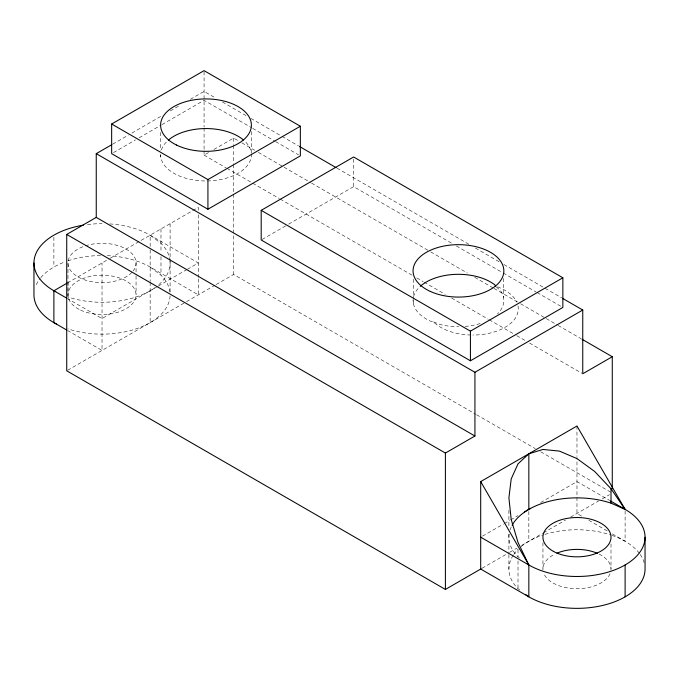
<?xml version="1.0" encoding="UTF-8"?>
<svg xmlns="http://www.w3.org/2000/svg" width="679" height="679" viewBox="0 0 679 679"><rect width="100%" height="100%" fill="white"/><g stroke="black" fill="none" stroke-linecap="round" stroke-linejoin="round"><path stroke-width="0.51" stroke-dasharray="3.4 2.55" d="M112.697 144.16L128.229 135.189M131.887 133.076L162.043 115.668M170.268 110.923L180.317 105.118M190.366 99.312L204.073 91.402L215.998 98.285M113.486 152.597L135.444 139.916M139.102 137.803L161.067 125.123M161.984 124.597L204.073 100.297L251.756 127.822M204.073 150.959L204.073 155.135L208.546 152.554M213.919 149.456L233.601 138.092L238.185 140.74M67.51 282.897L109.294 258.775M110.202 258.249L198.302 207.384L198.302 210.532M157.426 286.563L102.028 318.553L67.51 298.624M158.334 286.046L186.496 269.784M187.404 269.266L198.302 262.968L150.161 235.18A68.078 39.306 0 0 0 109.344 223.892M262.111 239.466L287.735 224.673M288.651 224.146L353.623 186.632L452.732 243.854M67.645 370.276L185.588 302.18M186.496 301.654L215.26 285.044M216.177 284.518L233.601 274.46L475.656 414.207M482.514 536.13L503.411 524.069M504.319 523.543L509.768 520.403M510.676 519.876L517.941 515.684M540.645 502.57L576.972 481.598L609.674 500.474M482.073 568.255L506.135 554.361M509.768 552.265L517.033 548.072M521.506 545.492L542.589 533.312M543.506 532.786L565.514 520.08M570.615 517.135L598.522 501.026M602.188 498.904L609.521 494.668M470.903 335.019A45.383 26.201 0 0 1 433.567 321.939L430.308 321.074A45.383 26.201 0 0 1 413.087 299.651M433.567 321.939L440.484 324.579A45.383 26.201 0 0 0 458.8 326.718M222.415 101.986L247.173 116.279M250.84 118.401L281.098 135.868M282.014 136.394L298.514 145.926M337.022 168.163L469.053 244.389M475.478 248.09L499.311 261.856M503.894 264.504L544.244 287.794M545.161 288.32L561.66 297.852M252.673 128.348L274.672 141.054M275.589 141.588L298.514 154.82M456.398 245.976L502.29 272.466M503.207 272.992L536.24 292.072M537.157 292.598L561.015 306.373M241.851 142.853L254.684 150.271M258.359 152.385L283.109 166.678M284.026 167.204L310.617 182.558M311.534 183.084L429.815 251.374M430.732 251.901L467.407 273.077M474.74 277.312L493.081 287.904M493.998 288.431L519.673 303.25M520.589 303.785L545.339 318.078M546.255 318.604L557.264 324.952M558.18 325.487L581.097 338.719M204.073 155.135L226.082 167.84M226.998 168.375L251.756 182.668M252.673 183.194L279.264 198.548M280.181 199.074L412.212 275.301M416.796 277.949L423.212 281.658M424.129 282.184L445.22 294.363M451.637 298.064L488.311 319.24M489.228 319.767L513.069 333.533M516.736 335.647L525.902 340.943M529.569 343.065L581.835 373.238M476.573 414.742L535.256 448.615M540.756 451.79L611.355 492.555M107.248 255.652A68.078 39.306 0 0 1 150.161 267.042L198.302 294.839L198.302 278.39M581.513 516.082L576.972 513.468L576.972 457.476M588.778 520.284L608.766 531.818M612.399 533.915L625.113 541.256L625.113 509.386M67.51 330.495L102.028 350.423L102.028 262.968M150.161 267.042L160.982 275.19A68.078 39.306 0 0 1 170.081 293.82M509.106 534.101A68.078 39.306 0 0 0 518.018 556.831L521.548 559.479M513.188 555.32A68.078 39.306 0 0 0 518.018 588.701L521.548 591.35M496.281 286.818L500.618 290.833A45.383 26.201 0 0 1 497.427 313.936M611.007 543.955L611.007 568.62M576.972 426.013L576.972 456.424M542.945 542.742L542.945 569.469A34.035 19.649 0 0 1 555.049 554.013M528.839 511.44L528.839 541.256M518.018 549.634L518.018 556.831M518.018 560.939L518.018 588.701M508.902 510.285L508.902 527.872M508.902 534.076L508.902 553.631M508.902 554.658L508.902 569.044M503.521 278.407L503.521 297.47M413.375 279.213L413.375 299.329M413.375 300.39L413.375 303.564M353.623 159.107L353.623 186.632M251.247 131.582L251.247 152.758A45.383 26.201 0 0 0 244.262 140.672M233.601 138.092L233.601 144.432M233.601 145.493L233.601 163.461M233.601 164.522L233.601 193.065M233.601 194.118L233.601 274.46M204.073 71.711L204.073 126.931M204.073 127.975L204.073 149.915M198.302 214.725L198.302 277.363M170.098 223.663L170.098 257.799M170.098 258.835L170.098 291.758M160.982 228.933L160.982 252.571M160.982 256.679L160.982 275.19M160.753 132.422L160.753 150.424M160.753 154.659L160.753 156.773M150.161 246.485L150.161 235.18L160.982 243.32A68.078 39.306 0 0 1 169.894 259.896M150.161 249.864L150.161 281.327M150.161 282.371L150.161 322.627M136.055 262.544L136.055 274.885M136.055 275.912L136.055 294.414M67.993 263.393L67.993 295.263M67.985 282.625L67.985 297.003A68.078 39.306 0 0 0 154.753 287.828M53.887 237.234L53.887 267.042M251.349 153.726A45.383 26.201 0 0 1 206.951 180.962A45.383 26.201 0 0 1 160.617 154.829M161.39 149.949A45.383 26.201 0 0 1 167.62 140.782M480.104 323.543A45.383 26.201 0 0 1 464.792 326.463M413.545 296.723A45.383 26.201 0 0 1 419.478 287.09M517.967 305.906A45.383 26.201 0 0 1 472.873 335.044M497.58 286.861A45.383 26.201 0 0 1 516.711 302.062M85.333 245.84A34.035 19.649 0 0 1 124.894 248.412A34.035 19.649 0 0 1 133.177 270.896M131.862 272.423A34.035 19.649 0 0 1 78.484 277.159A34.035 19.649 0 0 1 84.374 246.163M170.013 260.923A68.078 39.306 0 0 1 158.063 285.29M87.447 224.579A68.078 39.306 0 0 1 102.028 223.663M170.081 295.857A68.078 39.306 0 0 1 67.985 328.874M36.267 284.662A68.078 39.306 0 0 1 40.103 278.5M40.799 277.652A68.078 39.306 0 0 1 64.963 261.873M67.985 260.804A68.078 39.306 0 0 1 100.984 255.542M610.031 573.721A34.035 19.649 0 0 1 576.191 588.693A34.035 19.649 0 0 1 543.573 572.838M599.116 554.123A34.035 19.649 0 0 1 610.794 571.251M513.774 554.446A68.078 39.306 0 0 1 518.018 549.396M520.937 546.731A68.078 39.306 0 0 1 542.937 535.01M544.872 534.39A68.078 39.306 0 0 1 611.015 535.01M612.025 535.358A68.078 39.306 0 0 1 639.55 553.572M640.178 554.446A68.078 39.306 0 0 1 644.21 562.891M510.039 530.01A68.078 39.306 0 0 1 511.219 527.006M80.614 310.116A34.035 19.649 0 0 0 135.647 297.903A34.035 19.649 0 0 0 89.815 276.497A34.035 19.649 0 0 0 80.614 310.116"/><path stroke-width="1.02" d="M625.113 596.841L625.113 564.97A68.078 39.306 0 0 0 625.113 509.386L611.015 488.753L594.592 471.421L576.972 458.571L559.352 451.077L542.937 449.456L528.839 453.801L518.018 463.842L511.219 478.873L508.902 497.877L511.219 519.562L518.018 542.445L528.839 564.97L528.839 596.841A68.078 39.306 0 0 0 603.028 605.362A68.078 39.306 0 0 0 645.05 569.044L645.05 537.182M111.653 124.011L204.073 70.65L300.347 126.235L300.347 155.881L207.927 209.234L111.653 153.658L111.653 124.011L207.927 179.595L300.347 126.235M96.248 153.658L474.927 372.279L474.927 436.02L96.248 217.39L96.248 153.658L111.78 144.686M481.156 568.781L445.399 589.431L66.729 370.802L66.729 234.433L96.248 217.39M66.601 329.969L53.887 322.627L53.887 290.765L67.111 283.126M261.194 210.346L353.623 156.985L562.857 277.787L562.857 307.434L470.428 360.795L261.194 239.993L261.194 210.346L470.428 331.148L562.857 277.787M474.927 372.279L582.752 310.031L582.752 373.764L612.271 356.721L612.271 488.855M66.729 234.433L445.399 453.063L474.927 436.02M525.911 594.634L528.839 596.841L480.698 569.044L480.698 481.598L576.972 426.013L625.113 509.386L611.015 503.139A68.078 39.306 0 0 0 512.127 525.223M524.298 512.008L530.655 508.342M83.339 225.173A68.078 39.306 0 0 0 53.887 290.765L55.771 291.597M299.431 146.452L336.105 167.628M562.577 298.378L582.752 310.031M582.013 339.245L612.271 356.721M610.582 501L625.113 509.386M53.887 290.765L66.601 298.106M480.698 537.182L528.839 564.97A68.078 39.306 0 0 0 625.113 564.97M527.371 563.867L528.839 564.97L480.698 481.598M495.56 286.148L494.847 284.866A45.383 26.201 0 0 0 420.259 286.36M611.015 488.753L611.015 503.139M528.839 453.801L528.839 509.386M470.428 331.148L470.428 360.795M445.399 453.063L445.399 589.431M207.927 179.595L207.927 209.234M33.95 262.968L33.95 294.839A68.078 39.306 0 0 0 56.459 324.036M168.35 140.137A45.383 26.201 0 0 1 243.447 139.959M556.958 553.156A34.035 19.649 0 0 1 597.596 553.41M176.464 145.017A45.383 26.201 0 0 0 250.61 129.944A45.383 26.201 0 0 0 190.926 100.407A45.383 26.201 0 0 0 176.464 145.017M430.308 291.427A45.383 26.201 0 0 0 503.36 274.664A45.383 26.201 0 0 0 441.681 246.519A45.383 26.201 0 0 0 430.308 291.427M553.427 551.373A34.035 19.649 0 0 0 610.031 541.859A34.035 19.649 0 0 0 567.457 518.315A34.035 19.649 0 0 0 553.427 551.373"/></g></svg>
